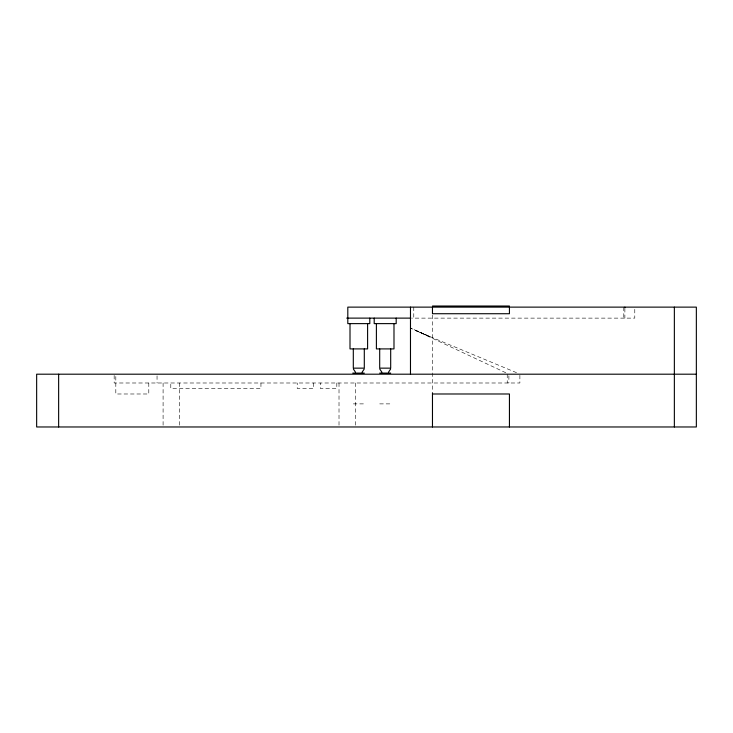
<?xml version="1.0" encoding="UTF-8"?>
<svg xmlns="http://www.w3.org/2000/svg" width="733" height="733" viewBox="0 0 733 733"><rect width="100%" height="100%" fill="white"/><g stroke="black" fill="none" stroke-linecap="round" stroke-linejoin="round"><path stroke-width="0.55" stroke-dasharray="3.67 2.75" d="M634.778 309.326L634.778 318.122L411.937 318.122M505.807 372.749L410.48 328.017L429.859 336.676L423.253 333.79L517.196 372.96M353.324 403.883L364.283 403.883M379.712 403.883L390.671 403.883M429.941 336.676L416.683 330.904L423.115 333.79M416.683 330.904L422.968 333.79M624.883 308.501L624.883 318.122M623.783 307.127L623.783 318.122M519.88 375.296L519.88 382.993L114.165 382.993L114.165 375.296M508.885 375.846L508.885 382.993M507.236 374.196L507.236 382.993M432.47 315.153L432.47 391.605M413.779 307.127L413.779 318.122M355.505 382.993L355.505 426.056M339.012 382.993L339.012 426.056M336.814 382.993L336.814 388.49L320.321 388.49L320.321 382.993M313.724 382.993L313.724 388.49L297.231 388.49L297.231 382.993M260.948 382.993L260.948 388.49L170.789 388.49L170.789 382.993M179.585 382.993L179.585 426.056M163.093 382.993L163.093 426.056M157.045 375.846L157.045 382.993M148.799 382.993L148.799 393.988L115.814 393.988L115.814 374.196"/><path stroke-width="1.1" d="M364.219 369.047L362.056 372.291M390.607 369.047L388.444 372.291M432.47 306.027L509.435 306.027M346.709 318.122L410.846 318.122M352.756 373.097L364.301 373.097M379.694 373.097L390.689 373.097M696.35 374.196L36.65 374.196L36.65 426.973L696.35 426.973L696.35 307.127L347.809 307.127L347.809 323.62L369.799 323.62L369.799 318.122M432.47 393.988L509.435 393.988L509.435 426.973M381.93 372.291L379.776 369.047M355.542 372.291L353.388 369.047M674.36 307.127L674.36 426.973M624.883 307.127L624.883 307.814M509.435 307.127L509.435 313.724L432.47 313.724L432.47 307.127M432.47 392.741L432.47 426.973M410.48 307.127L410.48 374.196M396.186 318.122L396.186 323.62L374.196 323.62L374.196 318.122M393.988 323.62L393.988 348.908L376.396 348.908L376.396 323.62M390.689 348.908L390.689 368.149L379.694 368.149L379.694 348.908M367.599 323.62L367.599 348.908L350.007 348.908L350.007 323.62M364.301 348.908L364.301 368.149L353.306 368.149L353.306 348.908M58.64 374.196L58.64 426.973"/></g></svg>
